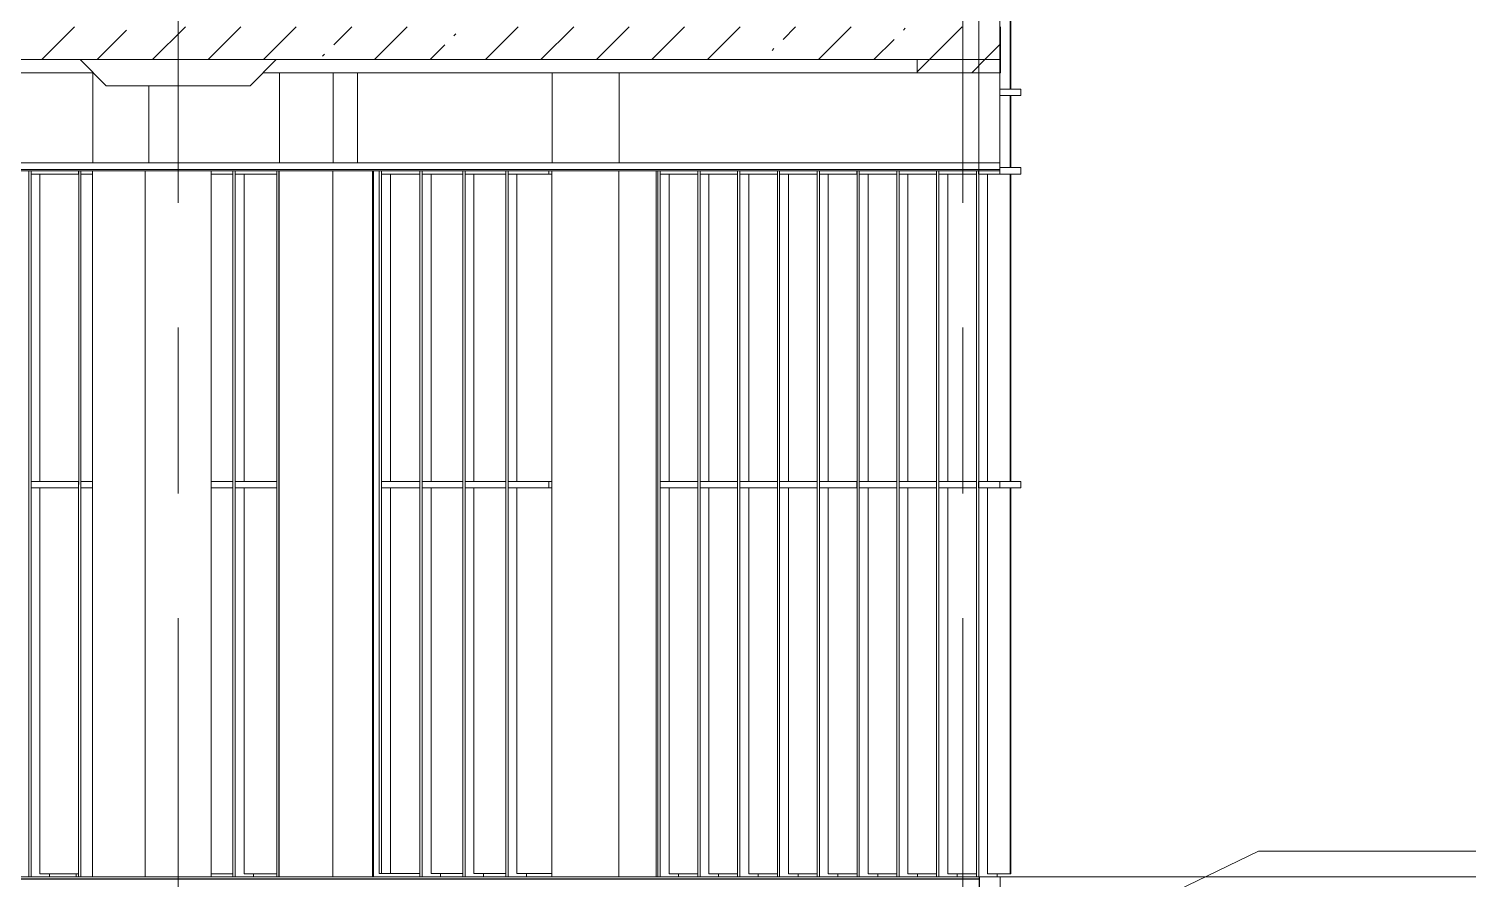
# Model space of a CAD drawing. Header units: millimetres. Extents: x 51154 to 151340, y -24069 to 30962.
# Drawn here: x 134389 to 145396, y -17 to 6486 of the extents above; entities that cross this region are included whole.
import ezdxf

# ---------------------------------------------------------------- set-up
doc = ezdxf.new("R2010")
doc.units = ezdxf.units.MM
doc.linetypes.add('Осевые', pattern=[6350, 1270, -952.5, 3175, -952.5])
for name, color, linetype, lineweight in [('Высотные отметки', 7, 'Continuous', 9), ('Импосты витража', 7, 'Continuous', 9), ('Импосты витража-1', 7, 'Continuous', 18), ('Общие ребра', 7, 'Continuous', 9), ('Отделка 1 _4_-1', 7, 'Continuous', 9), ('Перекрытия', 7, 'Continuous', 9), ('Потолки', 7, 'Continuous', 9), ('Стены', 7, 'Continuous', 9), ('Структура _1_', 7, 'Continuous', 18), ('Термическая_воздушная прослойка _3_-1', 7, 'Continuous', 9), ('Штриховка разреза-2', 7, 'Continuous', 9)]:
    doc.layers.add(name, color=color, linetype=linetype, lineweight=lineweight)
doc.layers.add('Оси-3', color=7, linetype='Осевые', lineweight=9, true_color=0xaaaaaa)
pattern_1 = [(45, (99498.5, 6475), (-707.107, 707.107), []), (135, (99498.5, 6475), (-707.107, -707.107), [])]
pattern_2 = [(45, (99498.54, 6475), (-424.264, 424.264), [600, -100, 20, -100]), (45, (99498.54, 6899), (-424.264, 424.264), [])]

# ---------------------------------------------------------------- blocks, each defined once
blk = doc.blocks.new('Прямоугольный импост - Прямоугольный черный-8339176-Разрез 1-1')
at = {"layer": 'Импосты витража'}
for p, q in [((139505, 3000), (139505, 0)), ((139522, 0), (139522, 3000)), ((139663, 25), (139663, 0))]:
    blk.add_line(p, q, dxfattribs=at)
blk = doc.blocks.new('Прямоугольный импост - Прямоугольный черный-8339210-Разрез 1-1')
at = {"layer": 'Импосты витража'}
for p, q in [((139200, 3000), (139200, 0)), ((139217, 0), (139217, 3000)), ((139358, 0), (139358, 25))]:
    blk.add_line(p, q, dxfattribs=at)
blk = doc.blocks.new('Прямоугольный импост - Прямоугольный черный-8339170-Разрез 1-1')
at = {"layer": 'Импосты витража'}
for p, q in [((139505, 5400), (139505, 3000)), ((139522, 3000), (139522, 5400))]:
    blk.add_line(p, q, dxfattribs=at)
blk = doc.blocks.new('Прямоугольный импост - Прямоугольный черный-8339189-Разрез 1-1')
at = {"layer": 'Импосты витража'}
for p, q in [((139217, 2975), (139217, 3025)), ((139505, 3025), (139217, 3025)), ((139217, 2975), (139505, 2975)), ((139505, 3025), (139505, 2975))]:
    blk.add_line(p, q, dxfattribs=at)
blk = doc.blocks.new('Прямоугольный импост - Прямоугольный черный-8339241-Разрез 1-1')
at = {"layer": 'Импосты витража'}
for p, q in [((139522, 2975), (139522, 3025)), ((139809, 3025), (139522, 3025)), ((139522, 2975), (139809, 2975)), ((139809, 3025), (139809, 2975))]:
    blk.add_line(p, q, dxfattribs=at)
blk = doc.blocks.new('Прямоугольный импост - Прямоугольный черный-8339245-Разрез 1-1')
at = {"layer": 'Импосты витража'}
for p, q in [((141652, 2975), (141652, 3025)), ((141815, 3025), (141652, 3025)), ((141652, 2975), (141815, 2975))]:
    blk.add_line(p, q, dxfattribs=at)
at = {"layer": 'Импосты витража-1'}
for p, q in [((141815, 3025), (141815, 2975)), ((141975, 3025), (141815, 3025)), ((141815, 2975), (141975, 2975)), ((141975, 2975), (141975, 3025))]:
    blk.add_line(p, q, dxfattribs=at)
blk = doc.blocks.new('Прямоугольный импост - Прямоугольный черный-8339274-Разрез 1-1')
at = {"layer": 'Импосты витража'}
for p, q in [((137069, 3000), (137069, 26)), ((137086, 26), (137086, 3000)), ((137086, 26), (137069, 26)), ((137227, 26), (137086, 26))]:
    blk.add_line(p, q, dxfattribs=at)
blk = doc.blocks.new('Прямоугольный импост - Прямоугольный черный-8339275-Разрез 1-1')
at = {"layer": 'Импосты витража'}
for p, q in [((137069, 5399), (137069, 3000)), ((137086, 3000), (137086, 5399))]:
    blk.add_line(p, q, dxfattribs=at)
blk = doc.blocks.new('Прямоугольный импост - Прямоугольный черный-8339257-Разрез 1-1')
at = {"layer": 'Импосты витража'}
for p, q in [((137380, 5399), (137380, 3000)), ((137397, 3000), (137397, 5399))]:
    blk.add_line(p, q, dxfattribs=at)
blk = doc.blocks.new('Прямоугольный импост - Прямоугольный черный-8339262-Разрез 1-1')
at = {"layer": 'Импосты витража'}
for p, q in [((137086, 2975), (137086, 3025)), ((137380, 3025), (137086, 3025)), ((137086, 2975), (137380, 2975)), ((137380, 3025), (137380, 2975))]:
    blk.add_line(p, q, dxfattribs=at)
blk = doc.blocks.new('Прямоугольный импост - Прямоугольный черный-8339187-Разрез 1-1')
at = {"layer": 'Импосты витража'}
for p, q in [((137397, 2975), (137397, 3025)), ((137708, 3025), (137397, 3025)), ((137397, 2975), (137708, 2975)), ((137708, 3025), (137708, 2975))]:
    blk.add_line(p, q, dxfattribs=at)
blk = doc.blocks.new('Прямоугольный импост - Прямоугольный черный-V77-Разрез 1-1')
at = {"layer": 'Импосты витража'}
for p, q in [((138054, 2975), (138054, 3025)), ((138365, 3025), (138054, 3025)), ((138054, 2975), (138365, 2975)), ((138365, 3025), (138365, 2975)), ((138388, 3025), (138365, 3025)), ((138365, 2975), (138388, 2975))]:
    blk.add_line(p, q, dxfattribs=at)
blk = doc.blocks.new('Прямоугольный импост - Прямоугольный черный-V78-Разрез 1-1')
at = {"layer": 'Импосты витража'}
for p, q in [((137086, 5374), (137086, 5400)), ((137380, 5400), (137380, 5374)), ((137086, 5374), (137380, 5374))]:
    blk.add_line(p, q, dxfattribs=at)
blk = doc.blocks.new('Прямоугольный импост - Прямоугольный черный-V79-Разрез 1-1')
at = {"layer": 'Импосты витража'}
for p, q in [((137397, 5374), (137397, 5400)), ((137708, 5400), (137708, 5374)), ((137397, 5374), (137708, 5374))]:
    blk.add_line(p, q, dxfattribs=at)
blk = doc.blocks.new('Прямоугольный импост - Прямоугольный черный-V80-Разрез 1-1')
at = {"layer": 'Импосты витража'}
for p, q in [((138054, 5374), (138054, 5400)), ((138365, 5400), (138365, 5374)), ((138054, 5374), (138365, 5374)), ((138365, 5374), (138388, 5374))]:
    blk.add_line(p, q, dxfattribs=at)
blk = doc.blocks.new('Прямоугольный импост - Прямоугольный черный-V88-Разрез 1-1')
at = {"layer": 'Импосты витража'}
for p, q in [((135950, 5400), (135950, 3000)), ((135967, 3000), (135967, 5400))]:
    blk.add_line(p, q, dxfattribs=at)
blk = doc.blocks.new('Прямоугольный импост - Прямоугольный черный-V89-Разрез 1-1')
at = {"layer": 'Импосты витража'}
for p, q in [((135950, 3025), (135782, 3025)), ((135782, 2975), (135950, 2975)), ((135950, 3025), (135950, 2975))]:
    blk.add_line(p, q, dxfattribs=at)
blk = doc.blocks.new('Прямоугольный импост - Прямоугольный черный-V90-Разрез 1-1')
at = {"layer": 'Импосты витража'}
for p, q in [((135967, 2975), (135967, 3025)), ((136285, 3025), (135967, 3025)), ((135967, 2975), (136285, 2975)), ((136285, 3025), (136285, 2975))]:
    blk.add_line(p, q, dxfattribs=at)
blk = doc.blocks.new('Прямоугольный импост - Прямоугольный черный-V91-Разрез 1-1')
at = {"layer": 'Импосты витража'}
for p in [(135950, 5400), (135782, 5375)]:
    blk.add_line(p, (135950, 5375), dxfattribs=at)
blk = doc.blocks.new('Прямоугольный импост - Прямоугольный черный-V92-Разрез 1-1')
at = {"layer": 'Импосты витража'}
for p, q in [((135967, 5375), (135967, 5400)), ((136285, 5400), (136285, 5375)), ((135967, 5375), (136285, 5375))]:
    blk.add_line(p, q, dxfattribs=at)
blk = doc.blocks.new('Прямоугольный импост - Прямоугольный черный-V108-Разрез 1-1')
at = {"layer": 'Импосты витража'}
for p, q in [((134770, 3000), (134770, 0)), ((134787, 0), (134787, 3000))]:
    blk.add_line(p, q, dxfattribs=at)
blk = doc.blocks.new('Прямоугольный импост - Прямоугольный черный-8339364-Разрез 1-1')
at = {"layer": 'Импосты витража'}
for p, q in [((134407, 2975), (134407, 3025)), ((134770, 3025), (134407, 3025)), ((134407, 2975), (134770, 2975)), ((134770, 3025), (134770, 2975))]:
    blk.add_line(p, q, dxfattribs=at)
blk = doc.blocks.new('Прямоугольный импост - Прямоугольный черный-8339365-Разрез 1-1')
at = {"layer": 'Импосты витража'}
for p, q in [((134787, 2975), (134787, 3025)), ((134876, 3025), (134787, 3025)), ((134787, 2975), (134876, 2975))]:
    blk.add_line(p, q, dxfattribs=at)
blk = doc.blocks.new('Прямоугольный импост - Прямоугольный черный-V115-Разрез 1-1')
at = {"layer": 'Импосты витража-1'}
for p, q in [((141815, 6025), (141815, 5975)), ((141975, 6025), (141815, 6025)), ((141815, 5975), (141975, 5975)), ((141975, 5975), (141975, 6025))]:
    blk.add_line(p, q, dxfattribs=at)
blk = doc.blocks.new('Прямоугольный импост - Прямоугольный черный-V116-Разрез 1-1')
at = {"layer": 'Импосты витража'}
for p, q in [((139200, 5400), (139200, 3000)), ((139217, 3000), (139217, 5400))]:
    blk.add_line(p, q, dxfattribs=at)
blk = doc.blocks.new('Прямоугольный импост - Прямоугольный черный-V117-Разрез 1-1')
at = {"layer": 'Импосты витража'}
for p, q in [((139217, 5375), (139217, 5400)), ((139505, 5400), (139505, 5375)), ((139217, 5375), (139505, 5375))]:
    blk.add_line(p, q, dxfattribs=at)
blk = doc.blocks.new('Прямоугольный импост - Прямоугольный черный-V118-Разрез 1-1')
at = {"layer": 'Импосты витража'}
for p, q in [((139522, 5375), (139522, 5400)), ((139809, 5400), (139809, 5375)), ((139522, 5375), (139809, 5375))]:
    blk.add_line(p, q, dxfattribs=at)
blk = doc.blocks.new('Прямоугольный импост - Прямоугольный черный-V119-Разрез 1-1')
at = {"layer": 'Импосты витража'}
for q in [(141652, 5400), (141815, 5375)]:
    blk.add_line((141652, 5375), q, dxfattribs=at)
at = {"layer": 'Импосты витража-1'}
for p, q in [((141815, 5425), (141815, 5375)), ((141975, 5425), (141815, 5425)), ((141975, 5375), (141975, 5425)), ((141815, 5375), (141975, 5375))]:
    blk.add_line(p, q, dxfattribs=at)
blk = doc.blocks.new('Прямоугольный импост - Прямоугольный черный-8339267-Разрез 1-1')
at = {"layer": 'Импосты витража'}
for p, q in [((137380, 3000), (137380, 1)), ((137397, 1), (137397, 3000)), ((137538, 26), (137538, 1))]:
    blk.add_line(p, q, dxfattribs=at)
blk = doc.blocks.new('Прямоугольный импост - Прямоугольный черный-8339286-Разрез 1-1')
at = {"layer": 'Импосты витража'}
for p, q in [((135950, 3000), (135950, 0)), ((135967, 0), (135967, 3000)), ((136108, 23), (136108, 0))]:
    blk.add_line(p, q, dxfattribs=at)
blk = doc.blocks.new('Прямоугольный импост - Прямоугольный черный-V120-Разрез 1-1')
at = {"layer": 'Импосты витража'}
for p, q in [((136285, 3000), (136285, 0)), ((136302, 0), (136302, 3000))]:
    blk.add_line(p, q, dxfattribs=at)
blk = doc.blocks.new('Прямоугольный импост - Прямоугольный черный-V121-Разрез 1-1')
at = {"layer": 'Импосты витража'}
for p, q in [((134407, 5375), (134407, 5400)), ((134770, 5400), (134770, 5375)), ((134407, 5375), (134770, 5375))]:
    blk.add_line(p, q, dxfattribs=at)
blk = doc.blocks.new('Прямоугольный импост - Прямоугольный черный-V122-Разрез 1-1')
at = {"layer": 'Импосты витража'}
for q in [(134787, 5400), (134876, 5375)]:
    blk.add_line((134787, 5375), q, dxfattribs=at)
blk = doc.blocks.new('Перекрытие на отм_9 - Перекрытие на отм_-6100-2567578-Разрез 1-1')
at = {"layer": 'Перекрытия'}
for p, q in [((128782, 6250), (129682, 6250)), ((134782, 6250), (136282, 6250)), ((134982, 6050), (134782, 6250)), ((134782, 6250), (136282, 6250)), ((134982, 6050), (134782, 6250)), ((136082, 6050), (136282, 6250)), ((136082, 6050), (136282, 6250)), ((134982, 6050), (136082, 6050)), ((134982, 6050), (136082, 6050))]:
    blk.add_line(p, q, dxfattribs=at)

msp = doc.modelspace()

# ---------------------------------------------------------------- hatches: boundary and pattern name
at = {"layer": 'Штриховка разреза-2'}
h = msp.add_hatch(dxfattribs=at)
h.set_pattern_fill('FP_2', color=256, style=0, pattern_type=2)
h.set_pattern_definition(pattern_2)
h.paths.add_polyline_path([(141820.5, 6250), (141820.5, 6500), (128781.6, 6500), (128781.6, 6250), (141242.7, 6250)], flags=0)
h = msp.add_hatch(dxfattribs=at)
h.set_pattern_fill('FP_5', color=256, style=0, pattern_type=2)
h.set_pattern_definition(pattern_1)
h.paths.add_polyline_path([(141814.2, 5400), (141814.2, 6600), (141654.6, 6600), (141654.6, 5400)], flags=0)
h = msp.add_hatch(dxfattribs=at)
h.set_pattern_fill('FP_2', color=256, style=0, pattern_type=2)
h.set_pattern_definition(pattern_2)
h.paths.add_polyline_path([(141182, 6150), (141820.5, 6150), (141820.5, 6250), (141182, 6250)], flags=0)
h = msp.add_hatch(dxfattribs=at)
h.set_pattern_fill('FP_5', color=256, style=0, pattern_type=2)
h.set_pattern_definition(pattern_1)
h.paths.add_polyline_path([(141658.1, -1200), (141817.7, -1200), (141817.7, 0), (141658.1, 0), (141658.1, -1000.3)], flags=0)

# ---------------------------------------------------------------- linework, layer by layer
at = {"layer": 'Высотные отметки'}
for p, q in [((138189.4, 0), (148287, 0)), ((140739.2, 0), (138189.4, 0))]:
    msp.add_line(p, q, dxfattribs=at)
at = {"layer": 'Общие ребра'}
for p, q in [((141814.2, 6600), (141814.2, 5400)), ((141658.1, -1200), (141658.1, 0)), ((141657, -15), (130621.6, -15))]:
    msp.add_line(p, q, dxfattribs=at)
at = {"layer": 'Оси-3'}
for p, q in [((135531.6, -22468.7), (135531.6, 29000)), ((141531.6, -22468.7), (141531.6, 29000))]:
    msp.add_line(p, q, dxfattribs=at)
at = {"layer": 'Отделка 1 _4_-1'}
for p, q in [((141815.3, 5400), (141815.3, 6600)), ((132844.6, 5400), (141815.2, 5400)), ((141814.2, 5400), (141815.3, 5400)), ((141815.2, 5400), (141815.2, 5410)), ((141657, 0), (130621.6, 0)), ((141658.1, 0), (141657, 0)), ((141657, 0), (141657, -1200)), ((141657, -15), (141657, 0)), ((141657, -17), (141657, -15))]:
    msp.add_line(p, q, dxfattribs=at)
at = {"layer": 'Перекрытия'}
for p, q in [((133596.2, 6250), (141182, 6250)), ((134881.6, 6150), (133596.2, 6150)), ((141182, 6150), (136181.6, 6150)), ((143791.5, 196.2), (142191.3, -574.6)), ((147406.3, 196.2), (143791.5, 196.2)), ((135281.6, 0), (135781.6, 0)), ((135281.6, 0), (135781.6, 0))]:
    msp.add_line(p, q, dxfattribs=at)
at = {"layer": 'Потолки'}
for p, q in [((135281.6, 5460), (135781.6, 5460)), ((135281.6, 5460), (135781.6, 5460)), ((135781.6, 5400), (135281.6, 5400)), ((135781.6, 5400), (135281.6, 5400))]:
    msp.add_line(p, q, dxfattribs=at)
at = {"layer": 'Стены'}
for p, q in [((134881.6, 6150), (134878.4, 6150)), ((134878.4, 6150), (134878.4, 5460)), ((136715.9, 6150), (136305.5, 6150)), ((136305.5, 6150), (136305.5, 5460)), ((136715.9, 5460), (136715.9, 6150)), ((136715.9, 6150), (136903, 6150)), ((136903, 6150), (136903, 5460)), ((138903.1, 6150), (138390.1, 6150)), ((138390.1, 6150), (138390.1, 5460)), ((138903.1, 5460), (138903.1, 6150)), ((138903.1, 6150), (139058, 6150)), ((135306.8, 5460), (135306.8, 6050)), ((141815.3, 6025), (141892.4, 6025)), ((141892.4, 5975), (141815.3, 5975)), ((134237.9, 5400), (134878.4, 5400)), ((134875.8, 5400), (135305.6, 5400)), ((134875.8, 5400), (134875.8, 0)), ((135279.6, 5400), (135781.6, 5400)), ((135279.6, 5400), (135279.6, 0)), ((135456.5, 5400), (136305.5, 5400)), ((135783.6, 5400), (135783.6, 0)), ((136303, 5400), (136714.7, 5400)), ((136303, 5400), (136303, 0)), ((136714.7, 0), (136714.7, 5400)), ((137017.3, 5400), (136716.6, 5400)), ((136903, 5400), (138390.1, 5400)), ((137017.3, 0), (137017.3, 5400)), ((137025.2, 5400), (137025.2, 0)), ((138387.5, 5400), (138901.9, 5400)), ((138387.5, 5400), (138387.5, 0)), ((138901.9, 0), (138901.9, 5400)), ((139185.7, 5400), (138903.8, 5400)), ((139058, 5400), (141654.6, 5400)), ((139185.7, 0), (139185.7, 5400)), ((141815.3, 5425), (141892.4, 5425)), ((134770.1, 5375), (134474.7, 5375)), ((134474.7, 5375), (134474.7, 3025)), ((135950, 5375), (135781.6, 5375)), ((136284.7, 5375), (136035.4, 5375)), ((136035.4, 5375), (136035.4, 3025)), ((137379.8, 5374.4), (137153.8, 5374.4)), ((137153.8, 5374.4), (137153.8, 3025)), ((137708.1, 5374.4), (137465, 5374.4)), ((137465, 5374.4), (137465, 3025)), ((138036.5, 5374.4), (137793.3, 5374.4)), ((137793.3, 5374.4), (137793.3, 3025)), ((138387.5, 5374.4), (138121.7, 5374.4)), ((138121.7, 5374.4), (138121.7, 3025)), ((139504.5, 5375), (139285.1, 5375)), ((139285.1, 5375), (139285.1, 3025)), ((139808.9, 5375), (139589.7, 5375)), ((139589.7, 5375), (139589.7, 3025)), ((140113.3, 5375), (139894.1, 5375)), ((139894.1, 5375), (139894.1, 3025)), ((140417.7, 5375), (140198.5, 5375)), ((140198.5, 5375), (140198.5, 3025)), ((140722.1, 5375), (140502.9, 5375)), ((140502.9, 5375), (140502.9, 3025)), ((141026.5, 5375), (140807.3, 5375)), ((140807.3, 5375), (140807.3, 3025)), ((141330.9, 5375), (141111.7, 5375)), ((141111.7, 5375), (141111.7, 3025)), ((141635.3, 5375), (141416.1, 5375)), ((141416.1, 5375), (141416.1, 3025)), ((141892.4, 5375), (141720.5, 5375)), ((141720.5, 5375), (141720.5, 3025)), ((134474.7, 3025), (134770.1, 3025)), ((134770.1, 2975), (134474.7, 2975)), ((134474.7, 2975), (134474.7, 25)), ((135781.6, 3025), (135950, 3025)), ((135950, 2975), (135781.6, 2975)), ((136035.4, 3025), (136284.7, 3025)), ((136284.7, 2975), (136035.4, 2975)), ((136035.4, 2975), (136035.4, 23)), ((137153.8, 3025), (137379.8, 3025)), ((137379.8, 2975), (137153.8, 2975)), ((137153.8, 2975), (137153.8, 26.3)), ((137465, 3025), (137708.1, 3025)), ((137708.1, 2975), (137465, 2975)), ((137465, 2975), (137465, 26.3)), ((137793.3, 3025), (138036.5, 3025)), ((138036.5, 2975), (137793.3, 2975)), ((137793.3, 2975), (137793.3, 26.3)), ((138121.7, 3025), (138387.5, 3025)), ((138387.5, 2975), (138121.7, 2975)), ((138121.7, 2975), (138121.7, 26.3)), ((139285.1, 3025), (139504.5, 3025)), ((139504.5, 2975), (139285.1, 2975)), ((139285.1, 2975), (139285.1, 25)), ((139589.7, 3025), (139808.9, 3025)), ((139808.9, 2975), (139589.7, 2975)), ((139589.7, 2975), (139589.7, 25)), ((139894.1, 3025), (140113.3, 3025)), ((140113.3, 2975), (139894.1, 2975)), ((139894.1, 2975), (139894.1, 25)), ((140198.5, 3025), (140417.7, 3025)), ((140417.7, 2975), (140198.5, 2975)), ((140198.5, 2975), (140198.5, 25)), ((140502.9, 3025), (140722.1, 3025)), ((140722.1, 2975), (140502.9, 2975)), ((140502.9, 2975), (140502.9, 25)), ((140807.3, 3025), (141026.5, 3025)), ((141026.5, 2975), (140807.3, 2975)), ((140807.3, 2975), (140807.3, 25)), ((141111.7, 3025), (141330.9, 3025)), ((141330.9, 2975), (141111.7, 2975)), ((141111.7, 2975), (141111.7, 25)), ((141416.1, 3025), (141635.3, 3025)), ((141635.3, 2975), (141416.1, 2975)), ((141416.1, 2975), (141416.1, 25)), ((141720.5, 3025), (141892.4, 3025)), ((141892.4, 2975), (141720.5, 2975)), ((141720.5, 2975), (141720.5, 25)), ((134878.4, 0), (134200.1, 0)), ((134474.7, 25), (134770.1, 25)), ((134751.5, 0), (134751.5, 25)), ((134875.8, 0), (135305.6, 0)), ((135279.6, 0), (135781.6, 0)), ((136305.5, 0), (135451.3, 0)), ((135781.6, 23), (135950, 23)), ((136035.4, 23), (136284.7, 23)), ((136303, 0), (136714.7, 0)), ((136716.6, 0), (137017.3, 0)), ((138390.1, 0), (136906.6, 0)), ((137153.8, 26.3), (137379.8, 26.3)), ((137465, 26.3), (137708.1, 26.3)), ((137793.3, 26.3), (138036.5, 26.3)), ((138121.7, 26.3), (138387.5, 26.3)), ((138387.5, 0), (138901.9, 0)), ((138903.8, 0), (139185.7, 0)), ((141657, 0), (139062.1, 0)), ((139285.1, 25), (139504.5, 25)), ((139589.7, 25), (139808.9, 25)), ((139894.1, 25), (140113.3, 25)), ((140198.5, 25), (140417.7, 25)), ((140502.9, 25), (140722.1, 25)), ((140807.3, 25), (141026.5, 25)), ((141111.7, 25), (141330.9, 25)), ((141416.1, 25), (141635.3, 25)), ((141720.5, 25), (141892.4, 25))]:
    msp.add_line(p, q, dxfattribs=at)
at = {"layer": 'Структура _1_'}
for p, q in [((141820.5, 6250), (141820.5, 6500)), ((141892.4, 6575), (141892.4, 6025)), ((141897.7, 6025), (141897.7, 6575)), ((129081.6, 6250), (141820.5, 6250)), ((141820.5, 6250), (141182, 6250)), ((141182, 6250), (141182, 6150)), ((141820.5, 6150), (141820.5, 6250)), ((141182, 6150), (141820.5, 6150)), ((141892.4, 6025), (141897.7, 6025)), ((141892.4, 5975), (141892.4, 5425)), ((141897.7, 5975), (141892.4, 5975)), ((141897.7, 5425), (141897.7, 5975)), ((141815.2, 5460), (132838.1, 5460)), ((141815.2, 5410), (132844.6, 5410)), ((141815.2, 5410), (141815.2, 5460)), ((141892.4, 5425), (141897.7, 5425)), ((141892.4, 5375), (141892.4, 3025)), ((141897.7, 5375), (141892.4, 5375)), ((141897.7, 3025), (141897.7, 5375)), ((141892.4, 3025), (141897.7, 3025)), ((141892.4, 2975), (141892.4, 25)), ((141897.7, 2975), (141892.4, 2975)), ((141897.7, 25), (141897.7, 2975)), ((141892.4, 25), (141897.7, 25)), ((141657, -17), (130621.6, -17)), ((141657, -100), (141657, -17))]:
    msp.add_line(p, q, dxfattribs=at)
at = {"layer": 'Термическая_воздушная прослойка _3_-1'}
for p, q in [((141654.6, 6600), (141654.6, 5400)), ((141654.6, 5400), (141814.2, 5400)), ((141817.7, 0), (141658.1, 0)), ((141817.7, -1200), (141817.7, 0))]:
    msp.add_line(p, q, dxfattribs=at)

# ---------------------------------------------------------------- block references
at = {"layer": 'Импосты витража'}
for name, p in [('Прямоугольный импост - Прямоугольный черный-V115-Разрез 1-1', (0, 0)), ('Прямоугольный импост - Прямоугольный черный-V116-Разрез 1-1', (-4810.4, 0)), ('Прямоугольный импост - Прямоугольный черный-V121-Разрез 1-1', (0, 0)), ('Прямоугольный импост - Прямоугольный черный-8339170-Разрез 1-1', (-4734.4, 0)), ('Прямоугольный импост - Прямоугольный черный-V122-Разрез 1-1', (0, 0)), ('Прямоугольный импост - Прямоугольный черный-V91-Разрез 1-1', (0, 0)), ('Прямоугольный импост - Прямоугольный черный-V88-Разрез 1-1', (0, 0)), ('Прямоугольный импост - Прямоугольный черный-V92-Разрез 1-1', (0, 0)), ('Прямоугольный импост - Прямоугольный черный-V88-Разрез 1-1', (334.8, 0)), ('Прямоугольный импост - Прямоугольный черный-8339275-Разрез 1-1', (0, 0)), ('Прямоугольный импост - Прямоугольный черный-V78-Разрез 1-1', (0, 0)), ('Прямоугольный импост - Прямоугольный черный-8339257-Разрез 1-1', (0, 0)), ('Прямоугольный импост - Прямоугольный черный-V79-Разрез 1-1', (0, 0)), ('Прямоугольный импост - Прямоугольный черный-8339257-Разрез 1-1', (328.3, 0)), ('Прямоугольный импост - Прямоугольный черный-V79-Разрез 1-1', (328.3, 0)), ('Прямоугольный импост - Прямоугольный черный-8339257-Разрез 1-1', (656.7, 0)), ('Прямоугольный импост - Прямоугольный черный-V80-Разрез 1-1', (0, 0)), ('Прямоугольный импост - Прямоугольный черный-V116-Разрез 1-1', (0, 0)), ('Прямоугольный импост - Прямоугольный черный-V117-Разрез 1-1', (0, 0)), ('Прямоугольный импост - Прямоугольный черный-8339170-Разрез 1-1', (0, 0)), ('Прямоугольный импост - Прямоугольный черный-V118-Разрез 1-1', (0, 0)), ('Прямоугольный импост - Прямоугольный черный-8339170-Разрез 1-1', (304.4, 0)), ('Прямоугольный импост - Прямоугольный черный-V118-Разрез 1-1', (304.4, 0)), ('Прямоугольный импост - Прямоугольный черный-8339170-Разрез 1-1', (608.8, 0)), ('Прямоугольный импост - Прямоугольный черный-V118-Разрез 1-1', (608.8, 0)), ('Прямоугольный импост - Прямоугольный черный-8339170-Разрез 1-1', (913.2, 0)), ('Прямоугольный импост - Прямоугольный черный-V118-Разрез 1-1', (913.2, 0)), ('Прямоугольный импост - Прямоугольный черный-8339170-Разрез 1-1', (1217.6, 0)), ('Прямоугольный импост - Прямоугольный черный-V118-Разрез 1-1', (1217.6, 0)), ('Прямоугольный импост - Прямоугольный черный-8339170-Разрез 1-1', (1522, 0)), ('Прямоугольный импост - Прямоугольный черный-V118-Разрез 1-1', (1522, 0)), ('Прямоугольный импост - Прямоугольный черный-8339170-Разрез 1-1', (1826.4, 0)), ('Прямоугольный импост - Прямоугольный черный-V118-Разрез 1-1', (1826.4, 0)), ('Прямоугольный импост - Прямоугольный черный-8339170-Разрез 1-1', (2130.8, 0)), ('Прямоугольный импост - Прямоугольный черный-V119-Разрез 1-1', (0, 0)), ('Прямоугольный импост - Прямоугольный черный-8339210-Разрез 1-1', (-4810.4, 0)), ('Прямоугольный импост - Прямоугольный черный-8339364-Разрез 1-1', (0, 0)), ('Прямоугольный импост - Прямоугольный черный-V108-Разрез 1-1', (0, 0)), ('Прямоугольный импост - Прямоугольный черный-8339365-Разрез 1-1', (0, 0)), ('Прямоугольный импост - Прямоугольный черный-V89-Разрез 1-1', (0, 0)), ('Прямоугольный импост - Прямоугольный черный-8339286-Разрез 1-1', (0, 0)), ('Прямоугольный импост - Прямоугольный черный-V90-Разрез 1-1', (0, 0)), ('Прямоугольный импост - Прямоугольный черный-V120-Разрез 1-1', (0, 0)), ('Прямоугольный импост - Прямоугольный черный-8339274-Разрез 1-1', (0, 0)), ('Прямоугольный импост - Прямоугольный черный-8339262-Разрез 1-1', (0, 0)), ('Прямоугольный импост - Прямоугольный черный-8339267-Разрез 1-1', (0, 0)), ('Прямоугольный импост - Прямоугольный черный-8339187-Разрез 1-1', (0, 0)), ('Прямоугольный импост - Прямоугольный черный-8339267-Разрез 1-1', (328.3, 0)), ('Прямоугольный импост - Прямоугольный черный-8339187-Разрез 1-1', (328.3, 0)), ('Прямоугольный импост - Прямоугольный черный-8339267-Разрез 1-1', (656.7, 0)), ('Прямоугольный импост - Прямоугольный черный-V77-Разрез 1-1', (0, 0)), ('Прямоугольный импост - Прямоугольный черный-8339210-Разрез 1-1', (0, 0)), ('Прямоугольный импост - Прямоугольный черный-8339189-Разрез 1-1', (0, 0)), ('Прямоугольный импост - Прямоугольный черный-8339176-Разрез 1-1', (0, 0)), ('Прямоугольный импост - Прямоугольный черный-8339241-Разрез 1-1', (0, 0)), ('Прямоугольный импост - Прямоугольный черный-8339176-Разрез 1-1', (304.4, 0)), ('Прямоугольный импост - Прямоугольный черный-8339241-Разрез 1-1', (304.4, 0)), ('Прямоугольный импост - Прямоугольный черный-8339176-Разрез 1-1', (608.8, 0)), ('Прямоугольный импост - Прямоугольный черный-8339241-Разрез 1-1', (608.8, 0)), ('Прямоугольный импост - Прямоугольный черный-8339176-Разрез 1-1', (913.2, 0)), ('Прямоугольный импост - Прямоугольный черный-8339241-Разрез 1-1', (913.2, 0)), ('Прямоугольный импост - Прямоугольный черный-8339176-Разрез 1-1', (1217.6, 0)), ('Прямоугольный импост - Прямоугольный черный-8339241-Разрез 1-1', (1217.6, 0)), ('Прямоугольный импост - Прямоугольный черный-8339176-Разрез 1-1', (1522, 0)), ('Прямоугольный импост - Прямоугольный черный-8339241-Разрез 1-1', (1522, 0)), ('Прямоугольный импост - Прямоугольный черный-8339176-Разрез 1-1', (1826.4, 0)), ('Прямоугольный импост - Прямоугольный черный-8339241-Разрез 1-1', (1826.4, 0)), ('Прямоугольный импост - Прямоугольный черный-8339176-Разрез 1-1', (2130.8, 0)), ('Прямоугольный импост - Прямоугольный черный-8339245-Разрез 1-1', (0, 0))]:
    msp.add_blockref(name, p, dxfattribs=at)
at = {"layer": 'Перекрытия'}
msp.add_blockref('Перекрытие на отм_9 - Перекрытие на отм_-6100-2567578-Разрез 1-1', (0, 0), dxfattribs=at)

doc.saveas('drawing.dxf')
